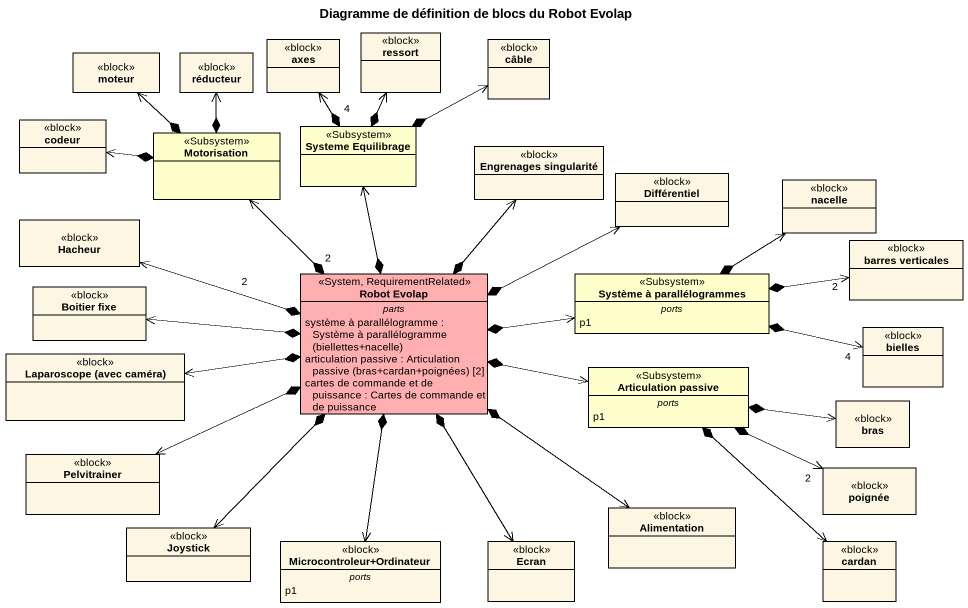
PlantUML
@startuml
title Diagramme de définition de blocs du Robot Evolap
hide circle
hide empty members
class moteur <<block>>
class réducteur <<block>>
class axes <<block>>
class ressort <<block>>
class câble <<block>>
class codeur <<block>>
class Motorisation <<Subsystem>> #FFFFCC
class "Systeme Equilibrage" as Systeme_Equilibrage <<Subsystem>> #FFFFCC
class "Engrenages singularité" as Engrenages_singularité <<block>>
class Différentiel <<block>>
class nacelle <<block>>
class Hacheur <<block>>
class "Robot Evolap" as Robot_Evolap <<System, RequirementRelated>> #FFAFAF {
  -- parts --
  {field} système à parallélogramme : Système à parallélogramme (biellettes+nacelle)
  {field} articulation passive : Articulation passive (bras+cardan+poignées) [2]
  cartes de commande et de puissance : Cartes de commande et de puissance
}
class "Système à parallélogrammes" as Système_à_parallélogrammes <<Subsystem>> #FFFFCC {
  -- ports --
  p1
}
class "barres verticales" as barres_verticales <<block>>
class "Boitier fixe" as Boitier_fixe <<block>>
class "Laparoscope (avec caméra)" as Laparoscope_avec_caméra <<block>>
class bielles <<block>>
class "Articulation passive" as Articulation_passive <<Subsystem>> #FFFFCC {
  -- ports --
  p1
}
class bras <<block>>
class Pelvitrainer <<block>>
class poignée <<block>>
class Joystick <<block>>
class Alimentation <<block>>
class "Microcontroleur+Ordinateur" as Microcontroleur_Ordinateur <<block>> {
  -- ports --
  p1
}
class Ecran <<block>>
class cardan <<block>>
Motorisation *-up-> moteur
Motorisation *-up-> réducteur
Motorisation *-left-> codeur
Systeme_Equilibrage "4" *-up-> axes
Systeme_Equilibrage *-up-> ressort
Systeme_Equilibrage *-right-> câble
Robot_Evolap "2" *-up-> Motorisation
Robot_Evolap *-up-> Systeme_Equilibrage
Robot_Evolap *-up-> Engrenages_singularité
Robot_Evolap *-right-> Différentiel
Robot_Evolap "2" *-left-> Hacheur
Robot_Evolap *-right-> Système_à_parallélogrammes
Robot_Evolap *-left-> Boitier_fixe
Robot_Evolap *-left-> Laparoscope_avec_caméra
Robot_Evolap *-right-> Articulation_passive
Robot_Evolap *-left-> Pelvitrainer
Robot_Evolap *--> Joystick
Robot_Evolap *--> Alimentation
Robot_Evolap *--> Microcontroleur_Ordinateur
Robot_Evolap *--> Ecran
Système_à_parallélogrammes *-up-> nacelle
Système_à_parallélogrammes *-right-> "2" barres_verticales
Système_à_parallélogrammes *-right-> "4" bielles
Articulation_passive *-right-> bras
Articulation_passive *-right-> "2" poignée
Articulation_passive *--> cardan
@enduml
